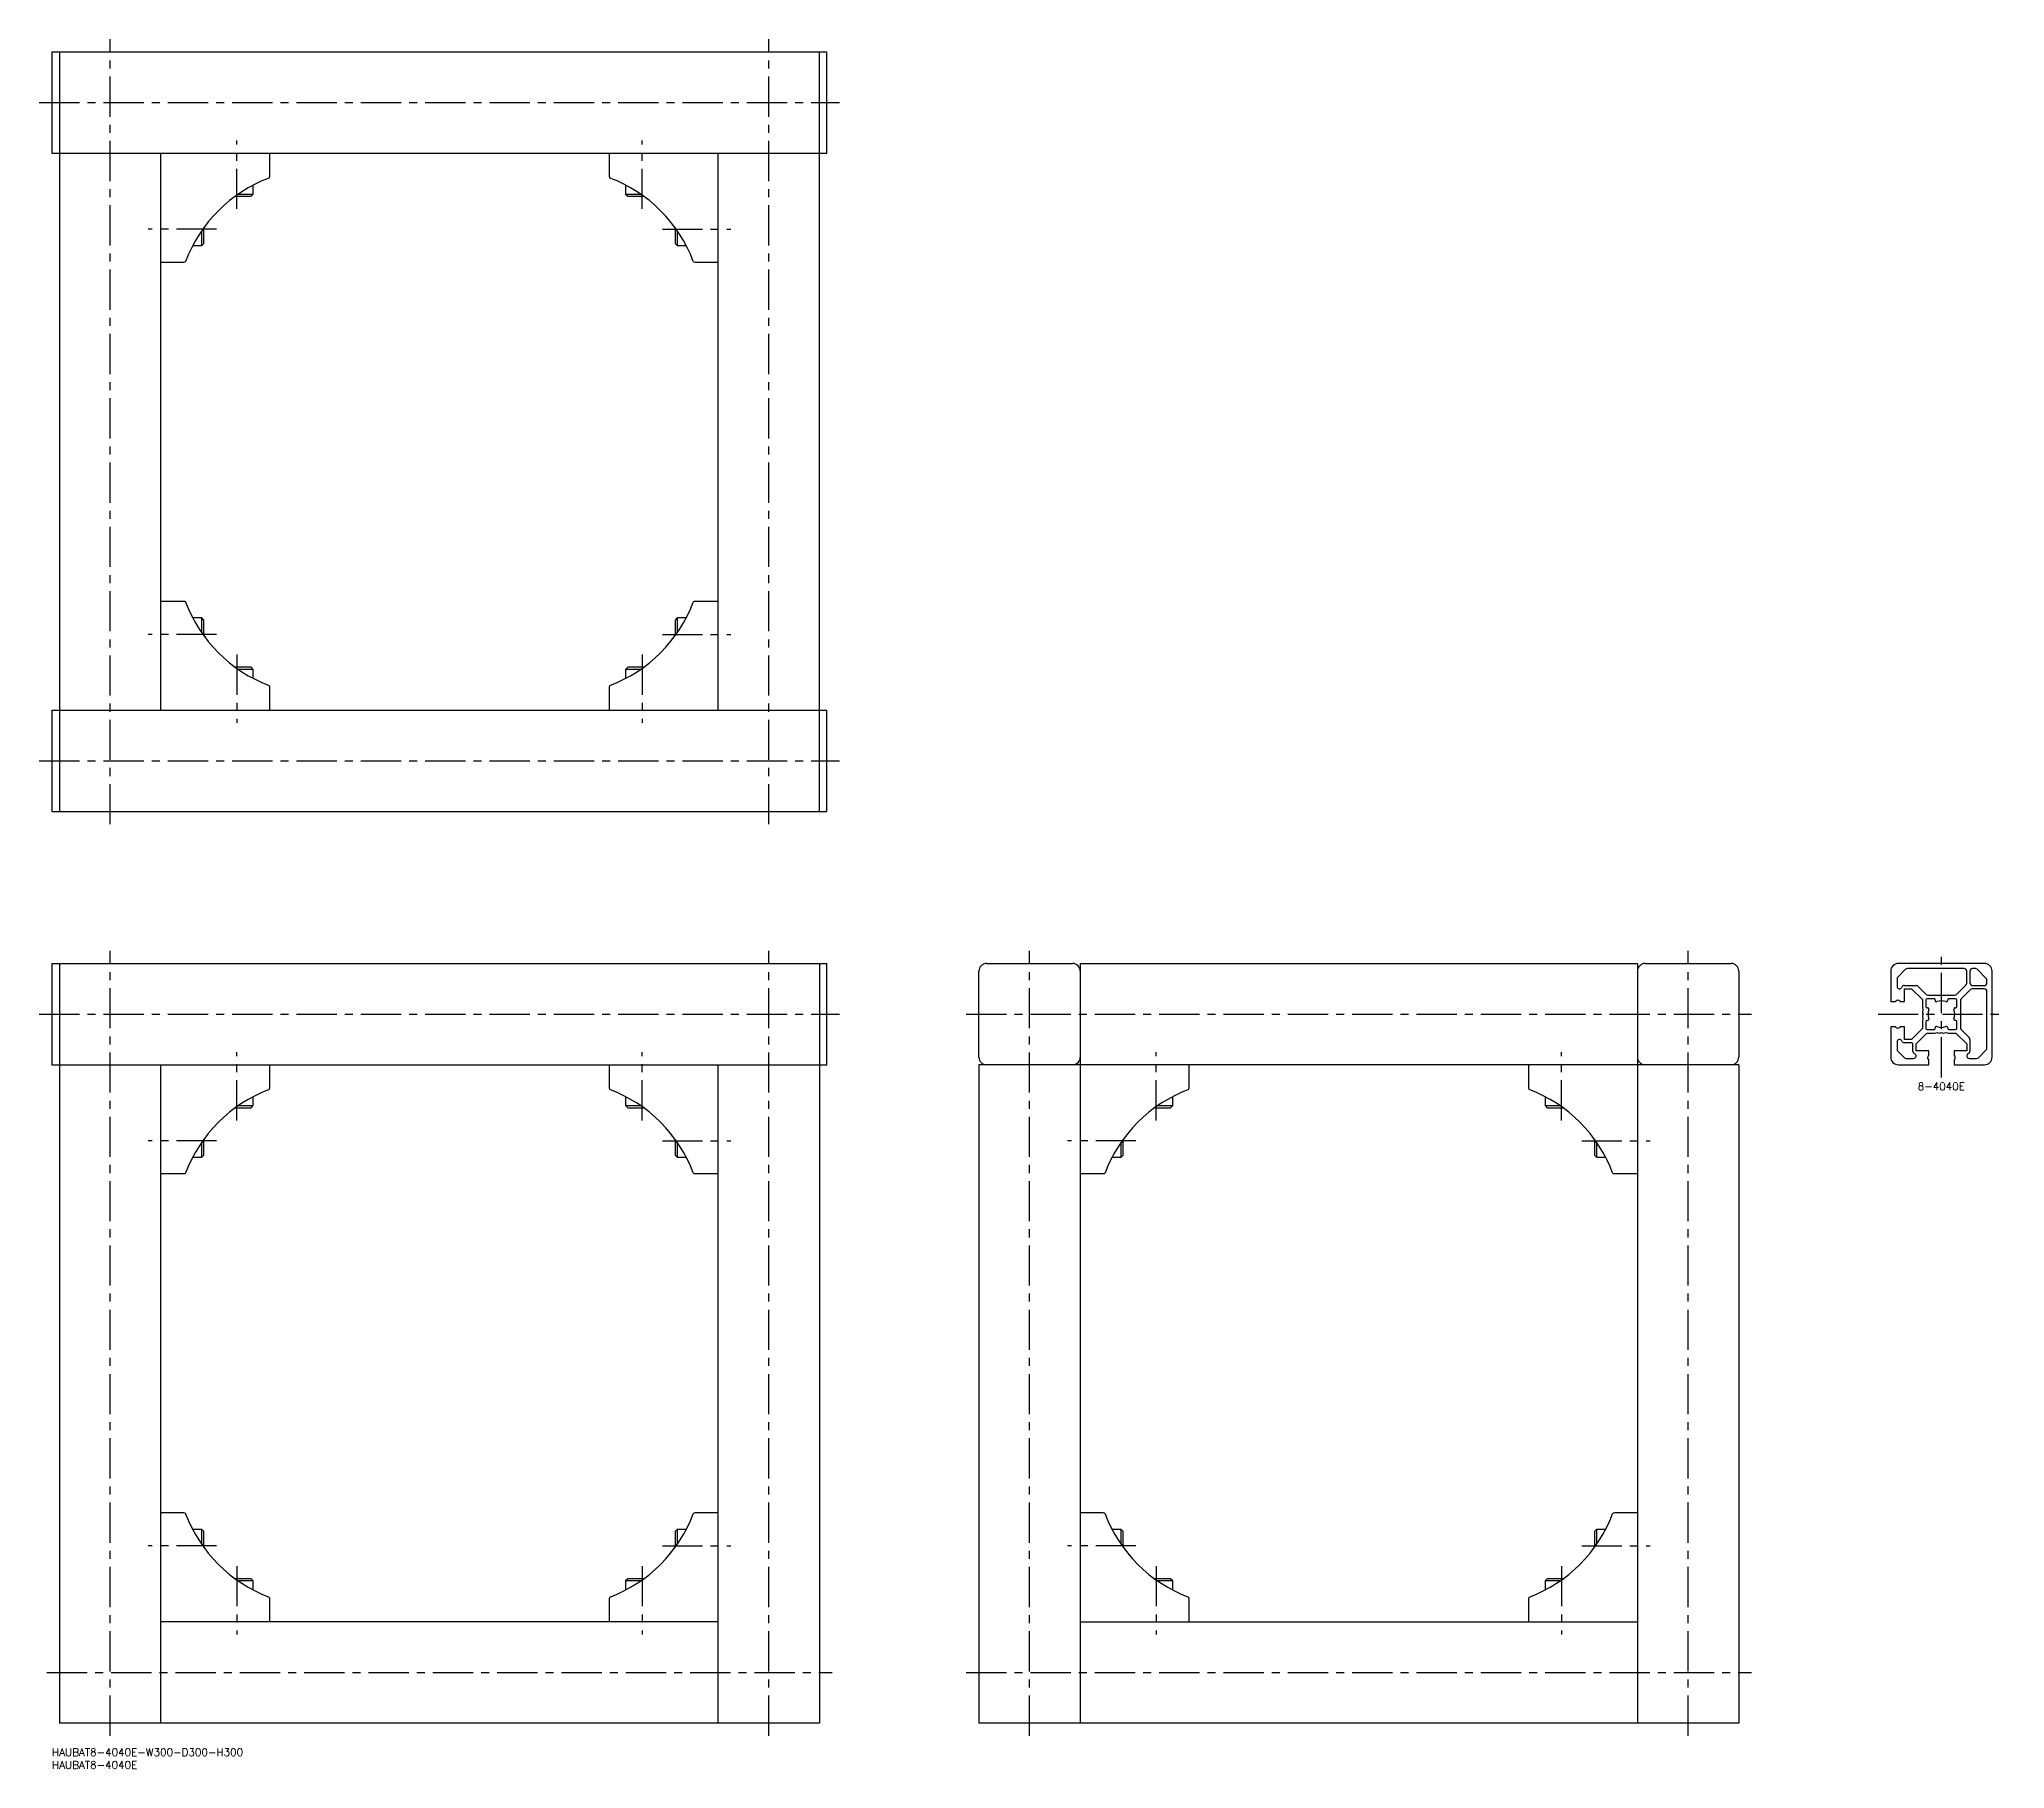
# Model space of a CAD drawing. Extents: x -5 to 771, y -8 to 675.
import ezdxf

# ---------------------------------------------------------------- set-up
doc = ezdxf.new("R2010")
doc.units = 0
doc.header["$LTSCALE"] = 0.5
doc.linetypes.add('CENTER', pattern=[50.8, 31.75, -6.35, 6.35, -6.35])
for name, color, linetype in [('MSM_CENTER', 1, 'CENTER'), ('MSM_CONTINUOUS', 7, 'CONTINUOUS'), ('MSM_PART_NUMBER', 7, 'CONTINUOUS')]:
    doc.layers.add(name, color=color, linetype=linetype)
doc.styles.get("Standard").update_dxf_attribs({"font": 'txt.shx', "height": 3, "bigfont": 'bigfont.shx'})

# ---------------------------------------------------------------- blocks, each defined once
blk = doc.blocks.new('*U8')
at = {"layer": 'MSM_PART_NUMBER'}
blk.add_text('HAUBAT8-4040E-W300-D300-H300', height=3, dxfattribs=at).set_placement((0, -3))
blk = doc.blocks.new('*U9')
at = {"layer": 'MSM_PART_NUMBER'}
blk.add_text('HAUBAT8-4040E', height=3, dxfattribs=at).set_placement((0, -8))
blk = doc.blocks.new('*U10')
at = {"layer": 'MSM_PART_NUMBER'}
blk.add_text('8-4040E', height=3, dxfattribs=at).set_placement((736.66, 259.97))

msp = doc.modelspace()

# ---------------------------------------------------------------- linework, layer by layer
at = {"layer": 'MSM_CENTER'}
for p, q in [((23, 365), (23, 675)), ((283, 365), (283, 675)), ((-5, 650), (311, 650)), ((73, 608), (73, 635)), ((233, 608), (233, 635)), ((65, 600), (38, 600)), ((241, 600), (268, 600)), ((65, 440), (38, 440)), ((241, 440), (268, 440)), ((73, 432), (73, 405)), ((233, 432), (233, 405)), ((-5, 390), (311, 390)), ((23, 5), (23, 315)), ((283, 5), (283, 315)), ((386, 5), (386, 315)), ((646, 5), (646, 315)), ((746, 265), (746, 315)), ((-5, 290), (311, 290)), ((361, 290), (671, 290)), ((721, 290), (771, 290)), ((73, 248), (73, 275)), ((233, 248), (233, 275)), ((436, 248), (436, 275)), ((596, 248), (596, 275)), ((65, 240), (38, 240)), ((241, 240), (268, 240)), ((428, 240), (401, 240)), ((604, 240), (631, 240)), ((65, 80), (38, 80)), ((241, 80), (268, 80)), ((428, 80), (401, 80)), ((604, 80), (631, 80)), ((73, 72), (73, 45)), ((233, 72), (233, 45)), ((436, 72), (436, 45)), ((596, 72), (596, 45)), ((-2, 30), (308, 30)), ((361, 30), (671, 30))]:
    msp.add_line(p, q, dxfattribs=at)
at = {"layer": 'MSM_CONTINUOUS'}
for p, q in [((0, 670), (306, 670)), ((0, 670), (0, 630)), ((3, 670), (3, 370)), ((303, 370), (303, 670)), ((306, 630), (306, 670)), ((0, 630), (306, 630)), ((43, 410), (43, 630)), ((86, 620.91), (86, 630)), ((220, 630), (220, 620.91)), ((263, 410), (263, 630)), ((73.61, 613.87), (79.5, 613.87)), ((78.63, 613), (79.5, 613.87)), ((79.5, 613.87), (79.5, 617.42)), ((226.5, 617.42), (226.5, 613.87)), ((226.5, 613.87), (227.37, 613)), ((226.5, 613.87), (232.39, 613.87)), ((72.39, 613), (78.63, 613)), ((227.37, 613), (233.61, 613)), ((59.13, 593.5), (59.13, 599.39)), ((60, 594.37), (60, 600.61)), ((246, 600.61), (246, 594.37)), ((246.87, 599.39), (246.87, 593.5)), ((55.58, 593.5), (59.13, 593.5)), ((59.13, 593.5), (60, 594.37)), ((246, 594.37), (246.87, 593.5)), ((246.87, 593.5), (250.42, 593.5)), ((43, 587), (52.09, 587)), ((253.91, 587), (263, 587)), ((52.09, 453), (43, 453)), ((263, 453), (253.91, 453)), ((59.13, 446.5), (55.58, 446.5)), ((60, 445.63), (59.13, 446.5)), ((59.13, 440.61), (59.13, 446.5)), ((60, 439.39), (60, 445.63)), ((246.87, 446.5), (246, 445.63)), ((246, 445.63), (246, 439.39)), ((250.42, 446.5), (246.87, 446.5)), ((246.87, 446.5), (246.87, 440.61)), ((78.63, 427), (72.39, 427)), ((79.5, 426.13), (78.63, 427)), ((227.37, 427), (226.5, 426.13)), ((233.61, 427), (227.37, 427)), ((79.5, 426.13), (73.61, 426.13)), ((79.5, 422.58), (79.5, 426.13)), ((86, 410), (86, 419.09)), ((220, 419.09), (220, 410)), ((226.5, 426.13), (226.5, 422.58)), ((232.39, 426.13), (226.5, 426.13)), ((0, 410), (306, 410)), ((0, 410), (0, 370)), ((306, 370), (306, 410)), ((0, 370), (306, 370)), ((0, 310), (306, 310)), ((0, 310), (0, 270)), ((3, 310), (3, 10)), ((303, 310), (303, 10)), ((306, 270), (306, 310)), ((366, 273), (366, 307)), ((369, 310), (403, 310)), ((406, 310), (406, 10)), ((406, 310), (626, 310)), ((626, 310), (626, 10)), ((629, 310), (663, 310)), ((666, 307), (666, 273)), ((726, 307), (726, 295)), ((728.5, 303.91), (728.5, 301)), ((731.89, 307.71), (728.79, 304.61)), ((763, 310), (729, 310)), ((755, 308), (732.59, 308)), ((756, 302.18), (756, 307)), ((757.3, 307), (757.3, 302.3)), ((759.41, 308), (758.3, 308)), ((763.71, 304.11), (760.11, 307.71)), ((764, 302.3), (764, 303.41)), ((766, 273), (766, 307)), ((726, 295), (727.78, 295)), ((729.82, 295), (731.5, 295)), ((731.37, 301.3), (736.05, 301.3)), ((731.5, 295), (731.5, 300)), ((731.5, 300), (734.23, 300)), ((734.23, 300), (738.5, 295.73)), ((736.76, 301.01), (739.97, 297.79)), ((738.5, 295.73), (738.5, 292.69)), ((739.9, 295.6), (739.9, 292.9)), ((743.1, 296.1), (740.4, 296.1)), ((740.68, 297.5), (751.32, 297.5)), ((743.5, 295.46), (743.5, 295.7)), ((748.5, 295.7), (748.5, 295.46)), ((751.6, 296.1), (748.9, 296.1)), ((752.03, 297.79), (755.71, 301.47)), ((752.1, 292.9), (752.1, 295.6)), ((753.5, 295.32), (753.5, 284.68)), ((757.47, 299.71), (753.79, 296.03)), ((763, 300), (758.18, 300)), ((758.3, 301.3), (763, 301.3)), ((764, 276.59), (764, 299)), ((738.5, 292.69), (738.71, 291.7)), ((738.71, 288.3), (738.5, 287.31)), ((738.5, 287.31), (738.5, 284.27)), ((738.71, 291.7), (738.51, 290.76)), ((738.51, 289.24), (738.71, 288.3)), ((738.57, 290.4), (738.8, 290)), ((738.8, 290), (738.57, 289.6)), ((740.3, 292.5), (740.54, 292.5)), ((740.54, 287.5), (740.3, 287.5)), ((751.46, 292.5), (751.7, 292.5)), ((751.7, 287.5), (751.46, 287.5)), ((727.78, 285), (726, 285)), ((726, 285), (726, 273)), ((731.5, 285), (729.82, 285)), ((731.5, 280), (731.5, 285)), ((734.23, 280), (731.5, 280)), ((738.5, 284.27), (734.23, 280)), ((736, 278.23), (740.27, 282.5)), ((739.9, 287.1), (739.9, 284.4)), ((740.27, 282.5), (743.31, 282.5)), ((740.4, 283.9), (743.1, 283.9)), ((743.31, 282.5), (744.3, 282.71)), ((743.5, 284.3), (743.5, 284.54)), ((744.3, 282.71), (745.24, 282.51)), ((745.6, 282.57), (746, 282.8)), ((746, 282.8), (746.4, 282.57)), ((746.76, 282.51), (747.7, 282.71)), ((747.7, 282.71), (748.69, 282.5)), ((748.5, 284.54), (748.5, 284.3)), ((748.69, 282.5), (751.73, 282.5)), ((748.9, 283.9), (751.6, 283.9)), ((751.73, 282.5), (756, 278.23)), ((752.1, 284.4), (752.1, 287.1)), ((753.79, 283.97), (757.01, 280.76)), ((757.3, 280.05), (757.3, 275.37)), ((728.5, 279), (728.5, 276.09)), ((728.79, 275.39), (731.39, 272.79)), ((734.2, 278.7), (731.37, 278.7)), ((732.09, 272.5), (735, 272.5)), ((734.7, 275.37), (734.7, 278.2)), ((736, 275.5), (736, 278.23)), ((741, 275.5), (736, 275.5)), ((741, 273.82), (741, 275.5)), ((741, 270), (741, 271.78)), ((756, 275.5), (751, 275.5)), ((751, 275.5), (751, 273.82)), ((751, 271.78), (751, 270)), ((756, 278.23), (756, 275.5)), ((757, 272.5), (759.91, 272.5)), ((760.61, 272.79), (763.71, 275.89)), ((0, 270), (306, 270)), ((43, 10), (43, 270)), ((86, 260.91), (86, 270)), ((220, 270), (220, 260.91)), ((263, 10), (263, 270)), ((666, 270), (366, 270)), ((366, 270), (366, 10)), ((449, 260.91), (449, 270)), ((583, 270), (583, 260.91)), ((666, 270), (666, 10)), ((729, 270), (741, 270)), ((751, 270), (763, 270)), ((79.5, 253.87), (79.5, 257.42)), ((226.5, 257.42), (226.5, 253.87)), ((442.5, 253.87), (442.5, 257.42)), ((589.5, 257.42), (589.5, 253.87)), ((72.39, 253), (78.63, 253)), ((73.61, 253.87), (79.5, 253.87)), ((78.63, 253), (79.5, 253.87)), ((226.5, 253.87), (227.37, 253)), ((226.5, 253.87), (232.39, 253.87)), ((227.37, 253), (233.61, 253)), ((435.39, 253), (441.63, 253)), ((436.61, 253.87), (442.5, 253.87)), ((441.63, 253), (442.5, 253.87)), ((589.5, 253.87), (590.37, 253)), ((589.5, 253.87), (595.39, 253.87)), ((590.37, 253), (596.61, 253)), ((60, 234.37), (60, 240.61)), ((246, 240.61), (246, 234.37)), ((423, 234.37), (423, 240.61)), ((609, 240.61), (609, 234.37)), ((55.58, 233.5), (59.13, 233.5)), ((59.13, 233.5), (59.13, 239.39)), ((59.13, 233.5), (60, 234.37)), ((246, 234.37), (246.87, 233.5)), ((246.87, 239.39), (246.87, 233.5)), ((246.87, 233.5), (250.42, 233.5)), ((418.58, 233.5), (422.13, 233.5)), ((422.13, 233.5), (422.13, 239.39)), ((422.13, 233.5), (423, 234.37)), ((609, 234.37), (609.87, 233.5)), ((609.87, 239.39), (609.87, 233.5)), ((609.87, 233.5), (613.42, 233.5)), ((43, 227), (52.09, 227)), ((253.91, 227), (263, 227)), ((406, 227), (415.09, 227)), ((616.91, 227), (626, 227)), ((52.09, 93), (43, 93)), ((59.13, 86.5), (55.58, 86.5)), ((60, 85.63), (59.13, 86.5)), ((59.13, 80.61), (59.13, 86.5)), ((60, 79.39), (60, 85.63)), ((246.87, 86.5), (246, 85.63)), ((246, 85.63), (246, 79.39)), ((250.42, 86.5), (246.87, 86.5)), ((246.87, 86.5), (246.87, 80.61)), ((263, 93), (253.91, 93)), ((415.09, 93), (406, 93)), ((422.13, 86.5), (418.58, 86.5)), ((423, 85.63), (422.13, 86.5)), ((422.13, 80.61), (422.13, 86.5)), ((423, 79.39), (423, 85.63)), ((609.87, 86.5), (609, 85.63)), ((609, 85.63), (609, 79.39)), ((613.42, 86.5), (609.87, 86.5)), ((609.87, 86.5), (609.87, 80.61)), ((626, 93), (616.91, 93)), ((78.63, 67), (72.39, 67)), ((79.5, 66.13), (73.61, 66.13)), ((79.5, 66.13), (78.63, 67)), ((79.5, 62.58), (79.5, 66.13)), ((227.37, 67), (226.5, 66.13)), ((226.5, 66.13), (226.5, 62.58)), ((232.39, 66.13), (226.5, 66.13)), ((233.61, 67), (227.37, 67)), ((441.63, 67), (435.39, 67)), ((442.5, 66.13), (436.61, 66.13)), ((442.5, 66.13), (441.63, 67)), ((442.5, 62.58), (442.5, 66.13)), ((590.37, 67), (589.5, 66.13)), ((589.5, 66.13), (589.5, 62.58)), ((595.39, 66.13), (589.5, 66.13)), ((596.61, 67), (590.37, 67)), ((86, 50), (86, 59.09)), ((220, 59.09), (220, 50)), ((449, 50), (449, 59.09)), ((583, 59.09), (583, 50)), ((263, 50), (43, 50)), ((406, 50), (626, 50)), ((303, 10), (3, 10)), ((666, 10), (366, 10))]:
    msp.add_line(p, q, dxfattribs=at)
for centre, radius, start, end in [((85, 620.91), 1, 315, 0), ((221, 620.91), 1, 180, 225), ((105.78, 567.22), 56.67, 110.7505, 159.2495), ((200.22, 567.22), 56.67, 20.7505, 69.2495), ((52.09, 588), 1, 270, 315), ((253.91, 588), 1, 225, 270), ((52.09, 452), 1, 45, 90), ((105.78, 472.78), 56.67, 200.7505, 249.2495), ((200.22, 472.78), 56.67, 290.7505, 339.2495), ((253.91, 452), 1, 90, 135), ((85, 419.09), 1, 0, 45), ((221, 419.09), 1, 135, 180), ((369, 307), 3, 90, 180), ((403, 307), 3, 0, 90), ((629, 307), 3, 90, 180), ((663, 307), 3, 0, 90), ((729, 307), 3, 90, 180), ((729.5, 303.91), 1, 135, 180), ((732.59, 307), 1, 90, 135), ((755, 307), 1, 0, 90), ((758.3, 307), 1, 90, 180), ((759.41, 307), 1, 45, 90), ((763, 307), 3, 0, 90), ((763, 303.41), 1, 0, 45), ((727.78, 295.3), 0.3, 270, 322.02012), ((728.8, 294.5), 1, 37.97987, 142.02013), ((729.5, 301), 1, 180, 339.51269), ((729.82, 295.3), 0.3, 217.97987, 270), ((731.37, 300.3), 1, 90, 159.51268), ((736.05, 300.3), 1, 45, 90), ((740.4, 295.6), 0.5, 90, 180), ((740.68, 298.5), 1, 225, 270), ((743.1, 295.7), 0.4, 0, 90), ((744.05, 295.46), 0.55, 180, 289.64595), ((746, 290), 5.25, 70.35405, 109.64595), ((747.95, 295.46), 0.55, 250.35405, 0), ((748.9, 295.7), 0.4, 90, 180), ((751.32, 298.5), 1, 270, 315), ((751.6, 295.6), 0.5, 0, 90), ((754.5, 295.32), 1, 135, 180), ((755, 302.18), 1, 315, 0), ((758.3, 302.3), 1, 180, 270), ((758.18, 299), 1, 90, 135), ((763, 302.3), 1, 270, 0), ((763, 299), 1, 0, 90), ((739, 290.65), 0.5, 168, 210), ((739, 289.35), 0.5, 150, 192), ((740.3, 292.9), 0.4, 180, 270), ((740.3, 287.1), 0.4, 90, 180), ((740.54, 291.95), 0.55, 340.35405, 90), ((740.54, 288.05), 0.55, 270, 19.64595), ((746, 290), 5.25, 160.35405, 199.64595), ((751.46, 291.95), 0.55, 90, 199.64595), ((751.46, 288.05), 0.55, 160.35405, 270), ((746, 290), 5.25, 340.35405, 19.64595), ((751.7, 292.9), 0.4, 270, 0), ((751.7, 287.1), 0.4, 0, 90), ((727.78, 284.7), 0.3, 37.97987, 90), ((728.8, 285.5), 1, 217.97987, 322.02013), ((729.5, 279), 1, 20.48731, 180), ((729.82, 284.7), 0.3, 90, 142.02013), ((740.4, 284.4), 0.5, 180, 270), ((743.1, 284.3), 0.4, 270, 0), ((744.05, 284.54), 0.55, 70.35405, 180), ((746, 290), 5.25, 250.35405, 289.64595), ((745.35, 283), 0.5, 258, 300), ((746.65, 283), 0.5, 240, 282), ((747.95, 284.54), 0.55, 0, 109.64595), ((748.9, 284.3), 0.4, 180, 270), ((751.6, 284.4), 0.5, 270, 0), ((754.5, 284.68), 1, 180, 225), ((756.3, 280.05), 1, 0, 45), ((369, 273), 3, 180, 270), ((403, 273), 3, 270, 0), ((629, 273), 3, 180, 270), ((663, 273), 3, 270, 0), ((729, 273), 3, 180, 270), ((729.5, 276.09), 1, 180, 225), ((731.37, 279.7), 1, 200.48732, 270), ((732.09, 273.5), 1, 225, 270), ((734.2, 278.2), 0.5, 0, 90), ((735.7, 275.37), 1, 180, 249.51268), ((735, 273.5), 1, 270, 69.51268), ((741.5, 272.8), 1, 127.97987, 232.02013), ((740.7, 273.82), 0.3, 307.97987, 0), ((740.7, 271.78), 0.3, 0, 52.02012), ((751.3, 273.82), 0.3, 180, 232.02013), ((751.3, 271.78), 0.3, 127.97986, 180), ((750.5, 272.8), 1, 307.97988, 52.02013), ((757, 273.5), 1, 110.48731, 270), ((756.3, 275.37), 1, 290.48732, 0), ((759.91, 273.5), 1, 270, 315), ((763, 273), 3, 270, 0), ((763, 276.59), 1, 315, 0), ((105.78, 207.22), 56.67, 110.7505, 159.2495), ((85, 260.91), 1, 315, 0), ((221, 260.91), 1, 180, 225), ((200.22, 207.22), 56.67, 20.7505, 69.2495), ((468.78, 207.22), 56.67, 110.7505, 159.2495), ((448, 260.91), 1, 315, 0), ((584, 260.91), 1, 180, 225), ((563.22, 207.22), 56.67, 20.7505, 69.2495), ((52.09, 228), 1, 270, 315), ((253.91, 228), 1, 225, 270), ((415.09, 228), 1, 270, 315), ((616.91, 228), 1, 225, 270), ((52.09, 92), 1, 45, 90), ((105.78, 112.78), 56.67, 200.7505, 249.2495), ((200.22, 112.78), 56.67, 290.7505, 339.2495), ((253.91, 92), 1, 90, 135), ((415.09, 92), 1, 45, 90), ((468.78, 112.78), 56.67, 200.7505, 249.2495), ((563.22, 112.78), 56.67, 290.7505, 339.2495), ((616.91, 92), 1, 90, 135), ((85, 59.09), 1, 0, 45), ((221, 59.09), 1, 135, 180), ((448, 59.09), 1, 0, 45), ((584, 59.09), 1, 135, 180)]:
    msp.add_arc(centre, radius, start, end, dxfattribs=at)

# ---------------------------------------------------------------- block references
for name in ['*U10', '*U8', '*U9']:
    msp.add_blockref(name, (0, 0), dxfattribs=at)

doc.saveas('drawing.dxf')
